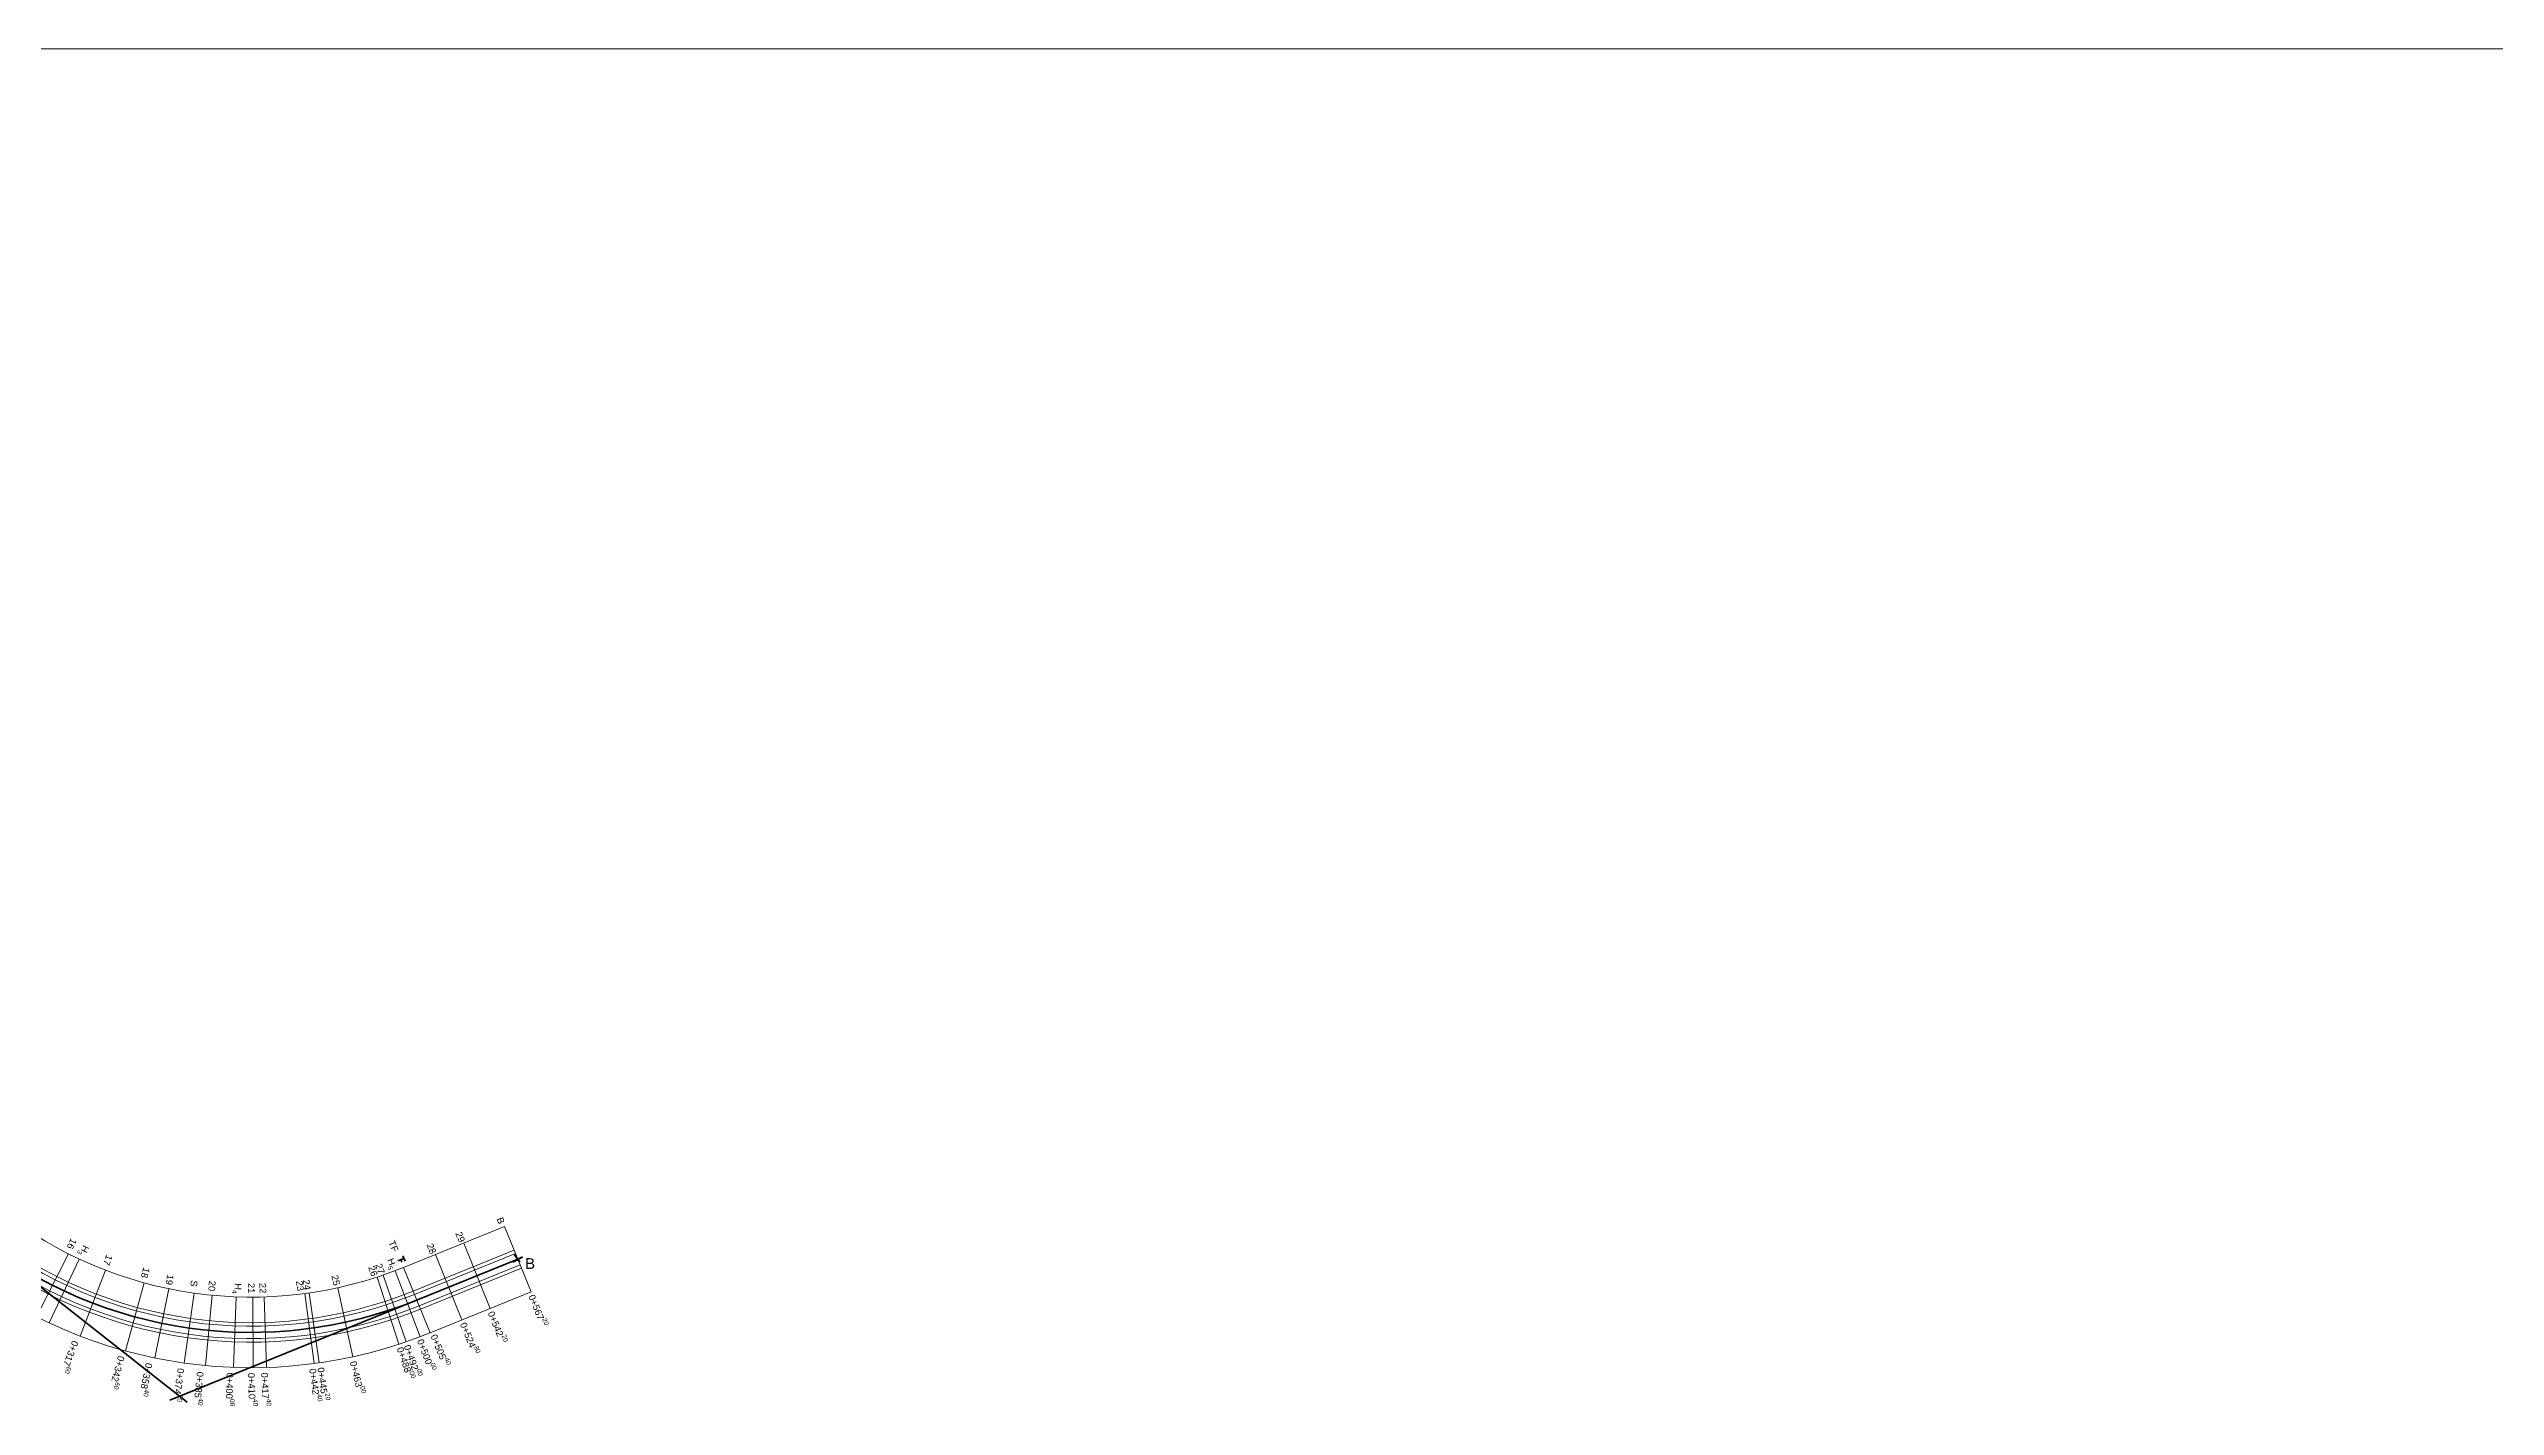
# Model space of a CAD drawing. Header units: millimetres. Extents: x 19067981 to 38137102, y 2652003 to 2652615.
# Drawn here: x 19068325.9 to 19068395.1, y 2652400.3 to 2652438.7 of the extents above; entities that cross this region are included whole.
import ezdxf

# ---------------------------------------------------------------- set-up
doc = ezdxf.new("R2010")
doc.units = ezdxf.units.MM
doc.layers.add('D.K Kesit No', color=93, linetype='Continuous', lineweight=9)
doc.layers.add('Layer1', color=7, linetype='Continuous', lineweight=50)
doc.layers.add('dever', color=130, linetype='Continuous')
doc.layers.add('kurp', color=94, linetype='Continuous')
doc.styles.get("Standard").update_dxf_attribs({"font": 'arial.ttf'})

# ---------------------------------------------------------------- blocks, each defined once
blk = doc.blocks.new('tanjant finish')
at = {"layer": 'kurp', "color": 0, "lineweight": 35, "ltscale": 0.2}
for p, q in [((19068240.427, 2652378.022), (19068240.587, 2652378.022)), ((19068240.507, 2652378.022), (19068240.507, 2652377.832)), ((19068240.507, 2652377.927), (19068240.587, 2652377.927))]:
    blk.add_line(p, q, dxfattribs=at)

msp = doc.modelspace()

# ---------------------------------------------------------------- linework, layer by layer
at = {"color": 2, "lineweight": 35}
for points in [[(19068323.874, 2652405.064), (19068329.787, 2652400.418)], [(19068339.154, 2652404.467), (19068329.302, 2652400.472)]]:
    msp.add_lwpolyline(points, dxfattribs=at)
at = {"layer": 'D.K Kesit No', "color": 4, "lineweight": 20, "ltscale": 0.2}
msp.add_line((19067980.798, 2652438.736), (19069056.875, 2652438.736), dxfattribs=at)
at = {"layer": 'dever', "lineweight": 0, "ltscale": 0.2}
msp.add_line((19068337.567, 2652402.744), (19068336.816, 2652404.598), dxfattribs=at)
at = {"layer": 'kurp', "color": 4, "lineweight": 5}
for p, q in [((19068339.53, 2652403.54), (19068338.778, 2652405.394)), ((19068325.53, 2652402.833), (19068326.429, 2652404.619)), ((19068338.371, 2652403.071), (19068337.62, 2652404.924)), ((19068325.889, 2652402.659), (19068326.735, 2652404.471)), ((19068326.763, 2652402.288), (19068327.479, 2652404.155)), ((19068335.785, 2652402.057), (19068335.165, 2652403.959)), ((19068335.989, 2652402.125), (19068335.338, 2652404.017)), ((19068336.389, 2652402.27), (19068335.679, 2652404.14)), ((19068336.671, 2652402.381), (19068335.919, 2652404.234)), ((19068328.044, 2652401.868), (19068328.571, 2652403.798)), ((19068328.872, 2652401.67), (19068329.276, 2652403.629)), ((19068329.708, 2652401.525), (19068329.988, 2652403.505)), ((19068330.307, 2652401.454), (19068330.498, 2652403.445)), ((19068331.174, 2652403.4), (19068331.1, 2652401.401)), ((19068331.657, 2652401.392), (19068331.649, 2652403.392)), ((19068331.657, 2652401.392), (19068331.649, 2652403.392)), ((19068332.036, 2652401.399), (19068331.971, 2652403.398)), ((19068333.384, 2652401.51), (19068333.119, 2652403.493)), ((19068333.384, 2652401.51), (19068333.119, 2652403.493)), ((19068333.53, 2652401.531), (19068333.244, 2652403.51)), ((19068334.48, 2652401.703), (19068334.053, 2652403.657))]:
    msp.add_line(p, q, dxfattribs=at)
at = {"layer": 'kurp', "color": 4, "lineweight": 0, "ltscale": 0.2}
msp.add_line((19068334.487, 2652402.73), (19068334.487, 2652402.73), dxfattribs=at)
at = {"layer": 'kurp', "color": 5, "lineweight": 0}
for points in [[(19068314.958, 2652413.343), (19068324.493, 2652405.85, 0.269039), (19068335.919, 2652404.234), (19068338.778, 2652405.394)], [(19068313.722, 2652411.771), (19068323.257, 2652404.278, 0.269039), (19068336.671, 2652402.381), (19068339.53, 2652403.54)]]:
    msp.add_lwpolyline(points, format="xyb", dxfattribs=at)
at = {"layer": 'kurp', "lineweight": 0}
for points in [[(19068314.17, 2652412.341), (19068323.705, 2652404.848, 0.269039), (19068336.398, 2652403.053), (19068339.257, 2652404.212)], [(19068314.232, 2652412.42), (19068323.766, 2652404.926, 0.269039), (19068336.361, 2652403.145), (19068339.22, 2652404.305)], [(19068314.448, 2652412.695), (19068323.983, 2652405.202, 0.269039), (19068336.229, 2652403.47), (19068339.088, 2652404.629)], [(19068314.51, 2652412.773), (19068324.045, 2652405.28, 0.269039), (19068336.192, 2652403.562), (19068339.051, 2652404.722)]]:
    msp.add_lwpolyline(points, format="xyb", dxfattribs=at)
at = {"layer": 'kurp', "lineweight": 35}
msp.add_arc((19068331.599, 2652414.894), 12.502, 231.83669, 292.06275, dxfattribs=at)
at = {"layer": 'Layer1'}
for p, q in [((19068339.013, 2652404.393), (19068339.283, 2652404.535)), ((19068339.061, 2652404.594), (19068339.208, 2652404.393))]:
    msp.add_line(p, q, dxfattribs=at)

# ---------------------------------------------------------------- block references
at = {"layer": 'kurp', "color": 0, "lineweight": 40, "rotation": 290.9367497541047}
msp.add_blockref('tanjant finish', (9777289.612, 19513880.209), dxfattribs=at)

# ---------------------------------------------------------------- texts
at = {"insert": (19068339.356, 2652404.495), "char_height": 0.305, "attachment_point": 1}
msp.add_mtext('B', dxfattribs=at)
at = {"layer": 'kurp', "color": 0, "lineweight": 0, "ltscale": 0.2, "char_height": 0.19, "attachment_point": 5}
for s, insert, rotation in [('\\A1;29', (19068337.52, 2652405.094), 292.15773), ('\\A1;B', (19068338.667, 2652405.559), 292.15773), ('\\A1;16', (19068326.524, 2652404.899), 243.28449), ('\\A1;16', (19068326.524, 2652404.899), 243.28449), ('\\A1;H{\\H0.7x;\\S^ 3;}', (19068326.847, 2652404.72), 245.06437), ('\\A1;H{\\H0.7x;\\S^ 3;}', (19068326.847, 2652404.72), 245.06437), ('\\A1;0+567{\\H0.7x;\\S20^ ;}', (19068339.741, 2652403.02), 292.15773), ('\\A1;0+524{\\H0.7x;\\S80^ ;}', (19068337.807, 2652402.233), 292.15773), ('\\A1;0+542{\\H0.7x;\\S20^ ;}', (19068338.59, 2652402.55), 292.15773), ('\\A1;0+317{\\H0.7x;\\S60^ ;}', (19068326.491, 2652401.691), 249.00947), ('\\A1;0+488{\\H0.7x;\\S00^ ;}', (19068335.993, 2652401.527), 289.0846), ('\\A1;0+492{\\H0.7x;\\S00^ ;}', (19068336.197, 2652401.594), 289.0846), ('\\A1;0+500{\\H0.7x;\\S00^ ;}', (19068336.579, 2652401.758), 290.92167), ('\\A1;0+505{\\H0.7x;\\S40^ ;}', (19068336.972, 2652401.897), 292.15773), ('\\A1;0+342{\\H0.7x;\\S60^ ;}', (19068327.836, 2652401.254), 254.73441), ('\\A1;0+342{\\H0.7x;\\S60^ ;}', (19068327.836, 2652401.254), 254.73441), ('\\A1;0+358{\\H0.7x;\\S40^ ;}', (19068328.649, 2652401.051), 258.59452), ('\\A1;0+358{\\H0.7x;\\S40^ ;}', (19068328.649, 2652401.051), 258.59452), ('\\A1;0+374{\\H0.7x;\\S20^ ;}', (19068329.58, 2652400.902), 261.94674), ('\\A1;0+374{\\H0.7x;\\S20^ ;}', (19068329.58, 2652400.902), 261.94674), ('\\A1;0+385{\\H0.7x;\\S40^ ;}', (19068330.148, 2652400.803), 264.28138), ('\\A1;0+385{\\H0.7x;\\S40^ ;}', (19068330.148, 2652400.803), 264.28138), ('\\A1;0+400{\\H0.7x;\\S00^ ;}', (19068331.02, 2652400.778), 267.96416), ('\\A1;0+410{\\H0.7x;\\S40^ ;}', (19068331.651, 2652400.774), 271.90932), ('\\A1;0+417{\\H0.7x;\\S40^ ;}', (19068332.03, 2652400.781), 271.90932), ('\\A1;0+442{\\H0.7x;\\S40^ ;}', (19068333.434, 2652400.902), 277.63429), ('\\A1;0+445{\\H0.7x;\\S20^ ;}', (19068333.665, 2652400.934), 277.63429), ('\\A1;0+463{\\H0.7x;\\S00^ ;}', (19068334.629, 2652401.119), 283.35921)]:
    msp.add_mtext(s, dxfattribs=dict(at, insert=insert, rotation=rotation))
at = {"layer": 'kurp', "color": 4, "lineweight": 0, "ltscale": 0.2, "char_height": 0.19, "attachment_point": 5}
for s, insert, rotation in [('\\A1;{\\C0;17}', (19068327.544, 2652404.438), 249.00947), ('\\A1;{\\C0;17}', (19068327.544, 2652404.438), 249.00947), ('\\A1;{\\C0;TF}', (19068335.632, 2652404.834), 292.15773), ('\\A1;{\\C0;28}', (19068336.706, 2652404.764), 292.15773), ('\\A1;{\\C0;18}', (19068328.605, 2652404.079), 254.73441), ('\\A1;{\\C0;18}', (19068328.605, 2652404.079), 254.73441), ('\\A1;{\\C0;18}', (19068328.605, 2652404.079), 254.73441), ('\\A1;{\\C0;19}', (19068329.295, 2652403.882), 260.45937), ('\\A1;{\\C0;19}', (19068329.295, 2652403.882), 260.45937), ('\\A1;{\\C0;S}', (19068329.982, 2652403.778), 261.94674), ('\\A1;{\\C0;S}', (19068329.983, 2652403.778), 261.94674), ('\\A1;{\\C0;S}', (19068329.983, 2652403.778), 261.94674), ('\\A1;{\\C0;20}', (19068330.492, 2652403.708), 266.18434), ('\\A1;{\\C0;23}', (19068332.981, 2652403.712), 277.63429), ('\\A1;{\\C0;24}', (19068333.18, 2652403.74), 277.63429), ('\\A1;{\\C0;24}', (19068333.18, 2652403.74), 277.63429), ('\\A1;{\\C0;25}', (19068333.996, 2652403.869), 283.35921), ('\\A1;{\\C0;25}', (19068333.996, 2652403.869), 283.35921), ('\\A1;{\\C0;26}', (19068335.049, 2652404.129), 289.0846), ('\\A1;{\\C0;27}', (19068335.253, 2652404.196), 289.0846), ('\\A1;{\\C0;H\\H0.7x;\\S^ 5;}', (19068335.562, 2652404.333), 290.92167), ('\\A1;{\\C0;H\\H0.7x;\\S^ 4;}', (19068331.195, 2652403.641), 267.96416), ('\\A1;{\\C0;H\\H0.7x;\\S^ 4;}', (19068331.195, 2652403.641), 267.96416), ('\\A1;{\\C0;21}', (19068331.61, 2652403.645), 271.90932), ('\\A1;{\\C0;21}', (19068331.61, 2652403.645), 271.90932), ('\\A1;{\\C0;22}', (19068331.933, 2652403.647), 271.90932), ('\\A1;{\\C0;22}', (19068331.933, 2652403.647), 271.90932)]:
    msp.add_mtext(s, dxfattribs=dict(at, insert=insert, rotation=rotation))

doc.saveas('drawing.dxf')
